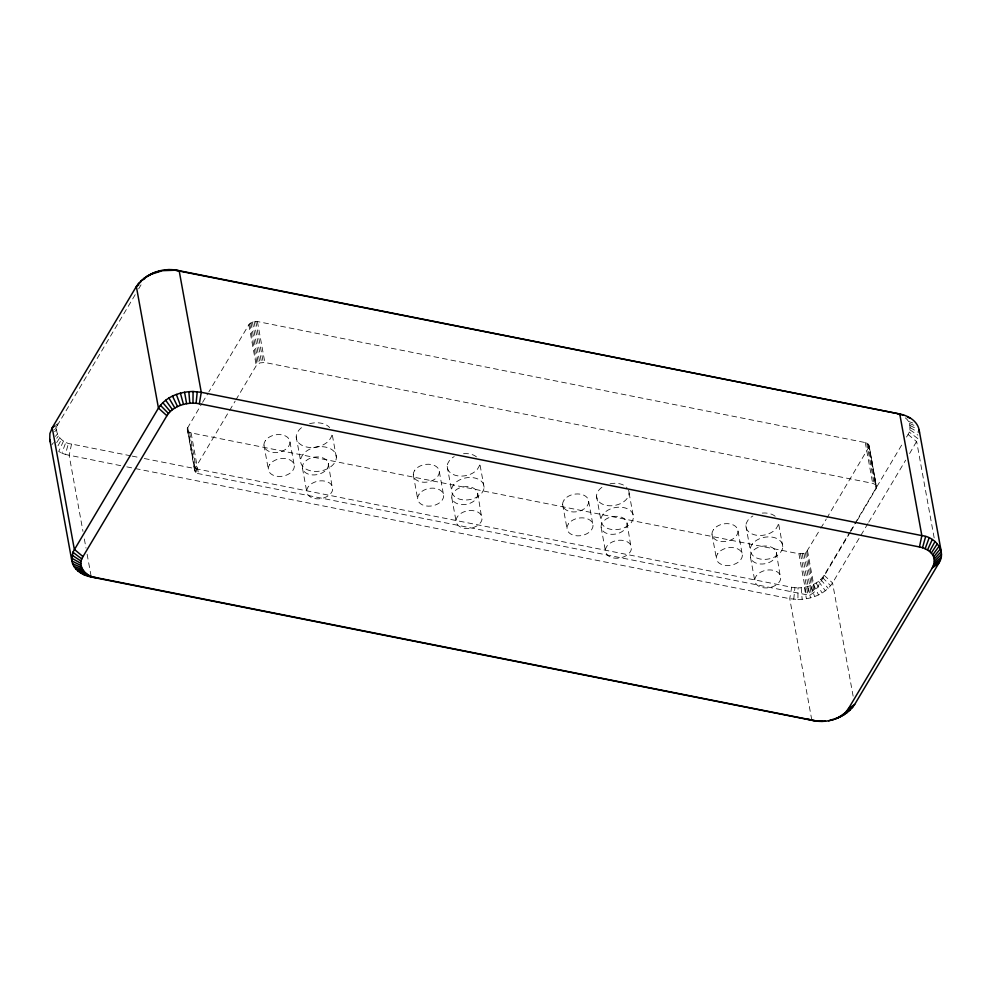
<?xml version="1.0" encoding="UTF-8"?>
<svg xmlns="http://www.w3.org/2000/svg" width="991" height="991" viewBox="0 0 991 991"><rect width="100%" height="100%" fill="white"/><g stroke="black" fill="none" stroke-linecap="round" stroke-linejoin="round"><path stroke-width="0.74" stroke-dasharray="4.96 3.72" d="M126.798 466.872L789.74 598.7L797.916 599.493L798.028 587.874C807.9 587.787 818.616 583.922 824.103 575.275L849.436 532.737M850.191 532.316L814.912 591.54L811.332 594.266L806.352 594.699L197.073 473.376L194.645 470.626L187.237 428.521L201.817 403.671M194.645 470.626L195.14 468.297L228.847 411.699M328.355 463.639L328.294 465.981A13.131 8.845 -10.3 0 1 310.233 474.627A13.131 8.845 -10.3 0 1 305.216 461.385L307.656 459.527A13.131 8.845 -10.3 0 1 328.355 463.639L332.642 489.876A13.131 8.845 -10.3 0 1 314.581 498.523A13.131 8.845 -10.3 0 1 309.551 485.28L312.004 483.422A13.131 8.845 -10.3 0 1 332.691 487.547M477.699 493.345L477.637 495.673A13.131 8.845 -10.3 0 1 459.576 504.32A13.131 8.845 -10.3 0 1 454.559 491.09L457 489.22A13.131 8.845 -10.3 0 1 477.699 493.345L481.985 519.569A13.131 8.845 -10.3 0 1 463.924 528.215A13.131 8.845 -10.3 0 1 458.907 514.986L461.348 513.127A13.131 8.845 -10.3 0 1 482.035 517.24M627.043 523.037L626.981 525.366A13.131 8.845 -10.3 0 1 608.92 534.013A13.131 8.845 -10.3 0 1 603.903 520.783L606.343 518.925A13.131 8.845 -10.3 0 1 627.043 523.037L631.329 549.274A13.131 8.845 -10.3 0 1 613.268 557.921A13.131 8.845 -10.3 0 1 608.251 544.678L610.691 542.82A13.131 8.845 -10.3 0 1 631.378 546.933M776.387 552.73L776.325 555.071A13.131 8.845 -10.3 0 1 758.276 563.718A13.131 8.845 -10.3 0 1 753.247 550.476L755.687 548.618A13.131 8.845 -10.3 0 1 776.387 552.73L780.673 578.967A13.131 8.845 -10.3 0 1 762.612 587.613A13.131 8.845 -10.3 0 1 757.595 574.384L760.035 572.525A13.131 8.845 -10.3 0 1 780.722 576.638M857.252 520.473L876.54 487.721L869.119 445.616L866.704 442.866L257.412 321.542L252.432 321.976L248.852 324.701L208.866 391.829M876.54 487.721L869.119 445.616M793.754 599.282L794.906 587.725L798.028 587.874M130.676 455.798L71.55 444.042C61.752 443.287 52.263 432.423 58.717 423.07L135.507 294.154M906.431 437.056C911.088 431.519 911.584 422.451 905.316 417.892M144.314 458.511L791.648 587.242L789.74 598.7L811.84 720.284M71.55 444.042L69.159 455.402L82.971 531.399M120.729 465.659L65.369 454.448L68.478 443.262M65.369 454.448L61.863 453.122L65.852 442.283M869.095 446.78L827.076 517.698M63.486 441.045L58.717 451.475L61.863 453.122M57.998 445.789L61.417 439.583M138.666 288.839L141.044 284.851M202.598 402.358L208.085 393.142M229.639 410.385L235.127 401.169M235.908 399.856L256.285 365.629L259.865 362.917L264.857 362.483L872.687 483.348L875.326 484.525L876.564 486.544M187.2 429.698L188.451 431.717L191.09 432.894L798.919 553.758L803.899 553.325L806.6 551.69L820.028 529.541M820.808 528.228L826.296 519.011M850.228 531.411L903.272 442.37M850.984 531.003L856.472 521.786M867.93 523.508L832.551 582.906C825.193 594.303 810.997 599.369 797.916 599.493M868.723 522.195L905.663 460.158M909.602 453.556L918.112 438.79L909.181 432.051M56.673 442.605L59.695 437.911M51.829 444.835L53.452 442.643M56.698 438.257L58.32 436.065M55.397 436.399L57.342 434.083M54.604 431.729L56.623 429.821M54.555 429.599L56.883 427.616M55.298 427.146L57.552 425.412M55.471 425.399L57.639 423.851M791.648 587.242L794.906 587.725M132.187 456.108L138.257 457.309M908.413 421.398L912.748 422.984M909.391 423.38L914.532 425.573M909.961 425.473L916.514 428.719M910.11 427.641L918.038 432.163M909.849 429.846L917.864 435.099M908.016 434.392L916.675 441.676L934.352 538.943M824.103 575.275L832.551 582.906L853.263 696.896M822.53 577.53L830.607 585.693M820.709 579.512L828.179 588.332M818.566 581.333L825.33 590.772M816.138 582.993L822.084 592.977M813.45 584.442L818.504 594.91M810.564 585.656L814.652 596.532M807.529 586.622L810.601 597.821M868.711 444.525L876.143 485.466M867.881 443.584L876.069 488.885M866.704 442.866L874.136 483.806M865.242 442.407L872.687 483.348M807.479 550.612L814.912 591.54M806.6 551.69L814.045 592.63M805.386 552.619L812.818 593.559M803.899 553.325L811.332 594.266M802.252 553.771L809.684 594.711M800.555 553.919L807.987 594.86M798.919 553.758L806.352 594.699M782.779 546.611L778.43 522.715A16.426 11.05 -10.3 0 1 777.848 525.651L776.201 528.488A16.426 11.05 -10.3 0 1 755.848 535.128A16.426 11.05 -10.3 0 1 746.458 522.827L748.106 519.99A16.426 11.05 -10.3 0 1 752.9 515.977M745.876 525.775L750.224 549.671M750.509 557.314L754.857 581.209M738.01 531.04L742.346 554.935M711.984 534.248L716.332 558.144M629.087 493.01L633.435 516.906M596.532 496.07L600.88 519.965M601.165 527.608L605.513 551.516M588.666 501.347L593.002 525.242M562.64 504.555L566.988 528.451M484.091 487.213L479.743 463.317A16.426 11.05 -10.3 0 1 479.161 466.253L477.513 469.102A16.426 11.05 -10.3 0 1 457.148 475.742A16.426 11.05 -10.3 0 1 447.771 463.429L449.418 460.592A16.426 11.05 -10.3 0 1 454.212 456.578M447.189 466.377L451.537 490.272M451.822 497.916L456.17 521.811M439.323 471.642L443.658 495.55M413.297 474.85L417.645 498.758M336.37 457.359L332.035 433.463A18.061 12.152 -10.3 0 1 331.39 436.697L329.582 439.831A18.061 12.152 -10.3 0 1 307.173 447.127A18.061 12.152 -10.3 0 1 296.854 433.6L298.675 430.466A18.061 12.152 -10.3 0 1 303.94 426.056M302.478 468.223L306.826 492.118M296.222 436.833L300.57 460.728M289.979 441.949L294.315 465.844M257.412 321.542L264.857 362.483M255.777 321.381L263.222 362.322M254.08 321.53L261.525 362.471M252.432 321.976L259.865 362.917M250.946 322.682L258.391 363.623M249.72 323.611L257.164 364.552M248.852 324.701L256.285 365.629M263.953 445.157L268.301 469.053M191.09 432.894L198.522 473.834M189.628 432.435L197.073 473.376M187.695 427.356L195.884 472.657M187.237 428.521L195.054 471.716M84.346 538.993L86.006 548.11M87.109 554.192L91.246 576.985M804.395 587.316L806.414 598.75M801.199 587.737L802.153 599.32M762.252 513.078A16.426 11.05 -10.3 0 1 775.544 516.584M628.554 490.173A16.426 11.05 -10.3 0 1 628.505 495.946L626.857 498.795A16.426 11.05 -10.3 0 1 606.504 505.435A16.426 11.05 -10.3 0 1 597.115 493.134L598.762 490.285A16.426 11.05 -10.3 0 1 603.556 486.271M610.072 483.819A16.426 11.05 -10.3 0 1 626.956 487.634M463.565 453.68A16.426 11.05 -10.3 0 1 476.857 457.198M309.588 423.727A18.061 12.152 -10.3 0 1 329.681 427.555M265.452 440.512L264.275 442.804A13.131 8.845 -10.3 0 0 272.426 452.354A13.131 8.845 -10.3 0 0 288.48 446.594L289.657 444.302A13.131 8.845 -10.3 0 0 281.494 434.752A13.131 8.845 -10.3 0 0 265.452 440.512M269.8 464.407L268.611 466.711A13.131 8.845 -10.3 0 0 276.774 476.262A13.131 8.845 -10.3 0 0 292.816 470.49L294.005 468.198A13.131 8.845 -10.3 0 0 285.842 458.647A13.131 8.845 -10.3 0 0 269.8 464.407M414.795 470.205L413.619 472.509A13.131 8.845 -10.3 0 0 421.77 482.06A13.131 8.845 -10.3 0 0 437.824 476.287L439.001 473.995A13.131 8.845 -10.3 0 0 430.837 464.445A13.131 8.845 -10.3 0 0 414.795 470.205M419.143 494.1L417.954 496.404A13.131 8.845 -10.3 0 0 426.118 505.955A13.131 8.845 -10.3 0 0 442.159 500.195L443.349 497.891A13.131 8.845 -10.3 0 0 435.185 488.34A13.131 8.845 -10.3 0 0 419.143 494.1M564.139 499.91L562.962 502.202A13.131 8.845 -10.3 0 0 571.113 511.752A13.131 8.845 -10.3 0 0 587.168 505.992L588.344 503.688A13.131 8.845 -10.3 0 0 580.181 494.137A13.131 8.845 -10.3 0 0 564.139 499.91M568.487 523.805L567.298 526.097A13.131 8.845 -10.3 0 0 575.461 535.648A13.131 8.845 -10.3 0 0 591.503 529.888L592.692 527.596A13.131 8.845 -10.3 0 0 584.529 518.045A13.131 8.845 -10.3 0 0 568.487 523.805M713.483 529.603L712.306 531.907A13.131 8.845 -10.3 0 0 720.457 541.445A13.131 8.845 -10.3 0 0 736.511 535.685L737.688 533.393A13.131 8.845 -10.3 0 0 729.525 523.843A13.131 8.845 -10.3 0 0 713.483 529.603M717.831 553.498L716.642 555.802A13.131 8.845 -10.3 0 0 724.805 565.353A13.131 8.845 -10.3 0 0 740.847 559.593L742.036 557.289A13.131 8.845 -10.3 0 0 733.873 547.738A13.131 8.845 -10.3 0 0 717.831 553.498M303.011 454.361L301.202 457.495A18.061 12.152 -10.3 0 0 311.521 471.022A18.061 12.152 -10.3 0 0 333.917 463.726L335.738 460.592A18.061 12.152 -10.3 0 0 325.42 447.065A18.061 12.152 -10.3 0 0 303.011 454.361M453.767 484.488L452.119 487.337A16.426 11.05 -10.3 0 0 461.496 499.637A16.426 11.05 -10.3 0 0 481.861 492.998L483.509 490.149A16.426 11.05 -10.3 0 0 474.132 477.848A16.426 11.05 -10.3 0 0 453.767 484.488M603.11 514.18L601.463 517.029A16.426 11.05 -10.3 0 0 610.84 529.33A16.426 11.05 -10.3 0 0 631.205 522.691L632.853 519.854A16.426 11.05 -10.3 0 0 623.475 507.541A16.426 11.05 -10.3 0 0 603.11 514.18M752.454 543.886L750.806 546.722A16.426 11.05 -10.3 0 0 760.184 559.035A16.426 11.05 -10.3 0 0 780.549 552.396L782.196 549.547A16.426 11.05 -10.3 0 0 772.819 537.246A16.426 11.05 -10.3 0 0 752.454 543.886"/><path stroke-width="1.49" d="M822.84 720.952L815.841 720.866L95.817 577.58C86.019 576.824 76.53 565.96 82.984 556.608L166.897 415.725C172.384 407.078 183.1 403.213 192.972 403.126L193.084 391.507L201.26 392.3L921.841 535.598C934.686 536.701 947.099 550.946 938.774 563.26L854.651 704.49C845.447 717.856 827.535 724.124 811.84 720.284L91.246 576.985C82.773 575.375 73.569 570.122 71.86 560.98L49.761 439.397L49.897 433.562L52.226 427.74L136.349 286.51C145.553 273.144 163.465 266.876 179.16 270.716L899.754 414.015C908.227 415.625 917.431 420.878 919.14 430.02L941.239 551.603L934.228 559.011L934.117 563.384L932.283 567.93L848.37 708.8L844.976 713.037L837.717 717.967M192.972 403.126L196.094 403.275L197.246 391.718M81.039 565.527L71.86 560.98L72.888 552.21L158.449 408.094C165.807 396.697 180.003 391.631 193.084 391.507M934.228 559.011C932.915 552.061 925.879 548.147 919.45 546.958L199.352 403.758L201.26 392.3L179.16 270.716L171.827 269.75M919.45 546.958L921.841 535.598L899.754 414.015L175.085 270.221L162.499 270.667L150.409 274.507M922.522 547.738L925.631 536.552M925.148 548.717L929.137 537.878M927.514 549.955L932.283 539.525M929.583 551.417L935.046 541.47M931.305 553.089L937.35 543.7M932.68 554.935L939.171 546.165M933.658 556.917L940.471 548.803M934.377 561.179L941.45 554.489M934.117 563.384L941.103 557.438M158.3 271.596L159.204 270.84M831.796 720.16L840.591 716.493M933.448 565.588L940.199 560.373M54.394 426.18L52.226 427.74L74.325 549.324L82.984 556.608M932.283 567.93L938.774 563.26M138.864 284.789L136.349 286.51L158.449 408.094L166.897 415.725M848.37 708.8L854.651 704.49M153.283 273.033L143.584 278.644M138.294 283.723L140.66 282.212M846.797 711.067L852.706 707.277M140.722 281.085L144.698 278.744M844.976 713.037L850.278 709.915M154.249 272.884L156.169 271.807M834.831 719.193L836.751 718.116M842.833 714.87L847.416 712.356M146.829 276.439L150.595 274.47M840.405 716.53L844.171 714.561M832.7 719.404L828.662 720.853M805.596 719.045L809.92 719.577M91.246 576.985L95.817 577.58M168.705 269.589L170.997 269.924M898.255 414.201L903.532 414.969M87.468 576.031L92.745 576.799M820.003 721.076L822.295 721.411M196.094 403.275L199.352 403.758M811.84 720.284L819.173 721.25M83.962 574.706L90.119 575.808M907.422 417.335L910.196 417.942M80.804 573.058L87.753 574.582M78.054 571.113L85.684 573.108M165.534 269.725L166.748 270.097M824.252 720.903L825.466 721.275M75.737 568.884L83.962 571.448M73.916 566.431L82.587 569.602M72.616 563.78L81.609 567.62M71.649 558.094L80.89 563.359M71.996 555.146L81.151 561.154M72.888 552.21L81.819 558.949M160.393 405.307L168.47 413.47M162.821 402.668L170.291 411.488M165.67 400.228L172.434 409.667M168.916 398.023L174.862 408.007M172.496 396.09L177.55 406.558M176.348 394.468L180.436 405.344M180.399 393.179L183.471 404.378M49.761 439.397L50.529 442.197M184.586 392.25L186.605 403.684M188.847 391.68L189.801 403.263M919.14 430.02L919.351 432.906"/></g></svg>
